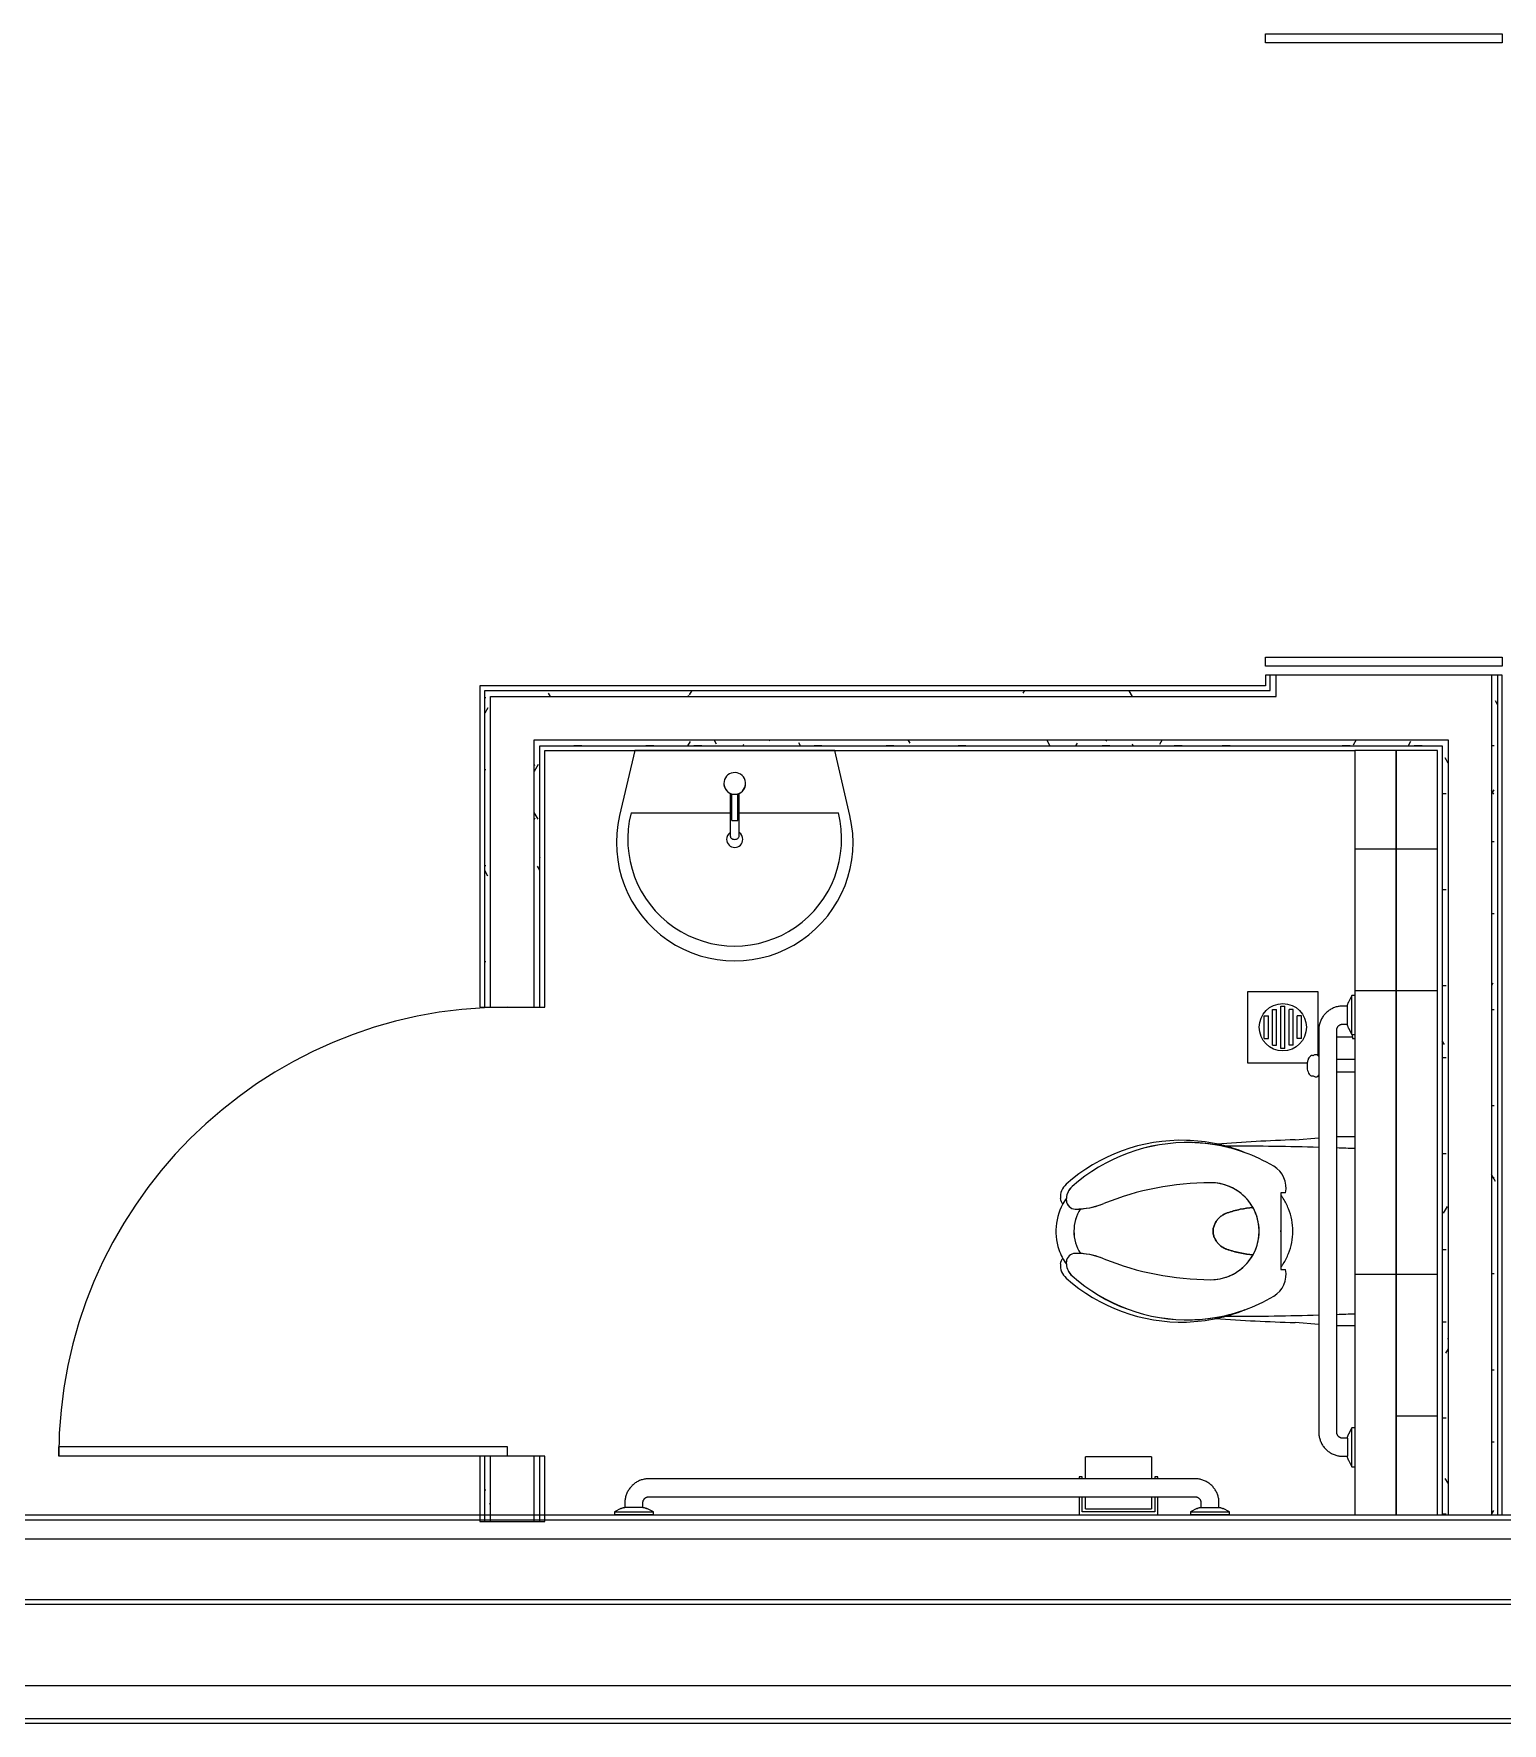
# Model space of a CAD drawing. Header units: inches. Extents: x 4551 to 18587, y 8160 to 18461.
# Drawn here: x 12407 to 15515, y 8160 to 11735 of the extents above; entities that cross this region are included whole.
import ezdxf

# ---------------------------------------------------------------- set-up
doc = ezdxf.new("R2010")
doc.units = ezdxf.units.IN
doc.header["$MEASUREMENT"] = 0
doc.layers.add('freecads.com', color=7, linetype='Continuous')

msp = doc.modelspace()

# ---------------------------------------------------------------- linework, layer by layer
at = {"layer": 'freecads.com'}
for p, q in [((15014, 11715.7), (15014, 11734.8)), ((15014, 11734.8), (15515, 11734.8)), ((15515, 11734.8), (15515, 11715.7)), ((15515, 11715.7), (15014, 11715.7)), ((15014, 10396.7), (15014, 10415.7)), ((15014, 10415.7), (15515, 10415.7)), ((15515, 10415.7), (15515, 10396.7)), ((15515, 10396.7), (15014, 10396.7)), ((15014, 10377.6), (15014, 10355.4)), ((15024, 10377.6), (15014, 10377.6)), ((15036.5, 10377.6), (15024, 10377.6)), ((15024, 10345.4), (15024, 10377.6)), ((15492.5, 10377.6), (15036.5, 10377.6)), ((15036.5, 10332.9), (15036.5, 10377.6)), ((15492.5, 10377.6), (15492.5, 8601.4)), ((15505, 10377.6), (15492.5, 10377.6)), ((15505, 10377.6), (15505, 8601.4)), ((15515, 10377.6), (15505, 10377.6)), ((15515, 8601.4), (15515, 10377.6)), ((15014, 10355.4), (13351.5, 10355.4)), ((13351.5, 10355.4), (13351.5, 9675.4)), ((13361.5, 10345.4), (15024, 10345.4)), ((13361.5, 9675.4), (13361.5, 10345.4)), ((13361.5, 10330.7), (13364.1, 10330.7)), ((13361.5, 10330.7), (13364.1, 10330.7)), ((13374, 10332.9), (15036.5, 10332.9)), ((13374, 9675.4), (13374, 10332.9)), ((13500.6, 10332.9), (13496.8, 10339.5)), ((13500.6, 10332.9), (13496.8, 10339.5)), ((13793.9, 10332.9), (13793, 10334.5)), ((13793.9, 10332.9), (13793, 10334.5)), ((13799.8, 10345.4), (13794.6, 10336.4)), ((13799.8, 10345.4), (13794.6, 10336.4)), ((14503.7, 10345.4), (14500.3, 10339.6)), ((14503.7, 10345.4), (14500.3, 10339.6)), ((14732.4, 10332.9), (14725.5, 10344.9)), ((14732.4, 10332.9), (14725.5, 10344.9)), ((13368, 10308.8), (13361.5, 10297.5)), ((13368, 10308.8), (13361.5, 10297.5)), ((15505, 10315.7), (15500.6, 10323.2)), ((15505, 10315.7), (15500.6, 10323.2)), ((13466, 10240.9), (15400.5, 10240.9)), ((13466, 9675.4), (13466, 10240.9)), ((13478.5, 10228.4), (15388, 10228.4)), ((13478.5, 9675.4), (13478.5, 10228.4)), ((13550.5, 10229.1), (13567.3, 10229.1)), ((13550.5, 10229.1), (13567.3, 10229.1)), ((13702.9, 10229.1), (13719.7, 10229.1)), ((13702.9, 10229.1), (13719.7, 10229.1)), ((13796.2, 10237.6), (13790.9, 10228.4)), ((13796.2, 10237.6), (13790.9, 10228.4)), ((13804.5, 10229.1), (13821.3, 10229.1)), ((13804.5, 10229.1), (13821.3, 10229.1)), ((13852.2, 10232), (13847, 10240.9)), ((13852.2, 10232), (13847, 10240.9)), ((13909.5, 10230.8), (13908.2, 10228.4)), ((13909.5, 10230.8), (13908.2, 10228.4)), ((13965.6, 10238.8), (13964.3, 10240.9)), ((13965.6, 10238.8), (13964.3, 10240.9)), ((14030.2, 10228.4), (14026.6, 10234.7)), ((14030.2, 10228.4), (14026.6, 10234.7)), ((14058.5, 10229.1), (14075.3, 10229.1)), ((14058.5, 10229.1), (14075.3, 10229.1)), ((14210.9, 10229.1), (14227.7, 10229.1)), ((14210.9, 10229.1), (14227.7, 10229.1)), ((14261.7, 10233.8), (14257.6, 10240.9)), ((14261.7, 10233.8), (14257.6, 10240.9)), ((14267.4, 10240.9), (14266.7, 10239.8)), ((14267.4, 10240.9), (14266.7, 10239.8)), ((14363.3, 10229.1), (14380.1, 10229.1)), ((14363.3, 10229.1), (14380.1, 10229.1)), ((14557.9, 10228.8), (14550.9, 10240.9)), ((14557.9, 10228.8), (14550.9, 10240.9)), ((14615.3, 10233.9), (14612.1, 10228.4)), ((14615.3, 10233.9), (14612.1, 10228.4)), ((14668.1, 10229.1), (14684.9, 10229.1)), ((14668.1, 10229.1), (14684.9, 10229.1)), ((14678, 10240.9), (14676.3, 10238)), ((14678, 10240.9), (14676.3, 10238)), ((14734.1, 10228.4), (14732.3, 10231.5)), ((14734.1, 10228.4), (14732.3, 10231.5)), ((14795.3, 10240.9), (14789.7, 10231.2)), ((14795.3, 10240.9), (14789.7, 10231.2)), ((14820.5, 10229.1), (14837.3, 10229.1)), ((14820.5, 10229.1), (14837.3, 10229.1)), ((14922.1, 10229.1), (14938.9, 10229.1)), ((14922.1, 10229.1), (14938.9, 10229.1)), ((15176.1, 10229.1), (15192.9, 10229.1)), ((15176.1, 10229.1), (15192.9, 10229.1)), ((15205.9, 10240.9), (15199.2, 10229.4)), ((15205.9, 10240.9), (15199.2, 10229.4)), ((15321, 10237.1), (15316, 10228.4)), ((15321, 10237.1), (15316, 10228.4)), ((15328.5, 10229.1), (15345.3, 10229.1)), ((15328.5, 10229.1), (15345.3, 10229.1)), ((15388, 10228.4), (15388, 8601.4)), ((15400.5, 10240.9), (15400.5, 8601.4)), ((15492.5, 10229.1), (15497.7, 10229.1)), ((15492.5, 10229.1), (15497.7, 10229.1)), ((13468, 10186.2), (13466, 10189.7)), ((13468, 10186.2), (13466, 10189.7)), ((13474.6, 10188.6), (13466.2, 10174.1)), ((13474.6, 10188.6), (13466.2, 10174.1)), ((13488.5, 10218.4), (15203, 10218.4)), ((13488.5, 9675.4), (13488.5, 10218.4)), ((13679, 10218.2), (13646.8, 10080.8)), ((14102.4, 10218.2), (13679, 10218.2)), ((14134.5, 10080.8), (14102.4, 10218.2)), ((15378, 10218.4), (15203, 10218.4)), ((15203, 10218.4), (15203, 8601.4)), ((15290.5, 10218.4), (15290.5, 9409.9)), ((15290.5, 9409.9), (15290.5, 10218.4)), ((15378, 8601.4), (15378, 10218.4)), ((15400.5, 10191.9), (15394, 10203)), ((15400.5, 10191.9), (15394, 10203)), ((13361.5, 10178.3), (13364.1, 10178.3)), ((13361.5, 10178.3), (13364.1, 10178.3)), ((13881.2, 10127.8), (13881.2, 10037.6)), ((13884.3, 10070.3), (13884.3, 10126.6)), ((13897, 10070.3), (13897, 10126.6)), ((13900.2, 10037.6), (13900.2, 10127.8)), ((15388, 10127.5), (15396.1, 10127.5)), ((15388, 10127.5), (15396.1, 10127.5)), ((15497, 10135.5), (15492.5, 10127.7)), ((15497, 10135.5), (15492.5, 10127.7)), ((15497.2, 10125.9), (15492.5, 10134.1)), ((15497.2, 10125.9), (15492.5, 10134.1)), ((13474.8, 10072.8), (13466.4, 10087.3)), ((13474.8, 10072.8), (13466.4, 10087.3)), ((13671.2, 10086.3), (13881.2, 10086.3)), ((13900.2, 10086.3), (14110.1, 10086.3)), ((13467.8, 10075.2), (13466, 10072.1)), ((13467.8, 10075.2), (13466, 10072.1)), ((13884.3, 10070.3), (13897, 10070.3)), ((15290.5, 10009.9), (15203, 10009.9)), ((15378, 10009.9), (15290.5, 10009.9)), ((15378, 10009.9), (15290.5, 10009.9)), ((15492.5, 10025.9), (15497.7, 10025.9)), ((15492.5, 10025.9), (15497.7, 10025.9)), ((13361.5, 9975.1), (13364.1, 9975.1)), ((13361.5, 9975.1), (13364.1, 9975.1)), ((13478.5, 9964.9), (13473.3, 9973.9)), ((13478.5, 9964.9), (13473.3, 9973.9)), ((13478.5, 9992.1), (13478, 9991.3)), ((13478.5, 9992.1), (13478, 9991.3)), ((13368.2, 9952.6), (13361.5, 9964.3)), ((13368.2, 9952.6), (13361.5, 9964.3)), ((15388, 9924.3), (15396.1, 9924.3)), ((15388, 9924.3), (15396.1, 9924.3)), ((15492.5, 9873.5), (15497.7, 9873.5)), ((15492.5, 9873.5), (15497.7, 9873.5)), ((13361.5, 9771.9), (13364.1, 9771.9)), ((13361.5, 9771.9), (13364.1, 9771.9)), ((13374, 9739.5), (13373.5, 9740.3)), ((13374, 9739.5), (13373.5, 9740.3)), ((15495.2, 9725.9), (15492.5, 9721.3)), ((15495.2, 9725.9), (15492.5, 9721.3)), ((15125.7, 9707.9), (14975.7, 9707.9)), ((14975.7, 9707.9), (14975.7, 9557.9)), ((15125.7, 9572.1), (15125.7, 9707.9)), ((15196.6, 9699.9), (15189.8, 9686.2)), ((15203, 9699.9), (15196.6, 9699.9)), ((15196.6, 9658.6), (15196.6, 9699.9)), ((15290.5, 9709.9), (15203, 9709.9)), ((15378, 9709.9), (15290.5, 9709.9)), ((15378, 9709.9), (15290.5, 9709.9)), ((15388, 9721.1), (15396.1, 9721.1)), ((15388, 9721.1), (15396.1, 9721.1)), ((13351.5, 9675.4), (13361.5, 9675.4)), ((13361.5, 9675.4), (13374, 9675.4)), ((13374, 9675.4), (13466, 9675.4)), ((13466, 9675.4), (13478.5, 9675.4)), ((13478.5, 9675.4), (13488.5, 9675.4)), ((15011.4, 9656.9), (15020.1, 9656.9)), ((15011.4, 9608.8), (15011.4, 9656.9)), ((15020.1, 9608.8), (15020.1, 9656.9)), ((15028.8, 9670.7), (15037.6, 9670.7)), ((15028.8, 9595), (15028.8, 9670.7)), ((15037.6, 9595), (15037.6, 9670.7)), ((15046.3, 9587.7), (15046.3, 9677.7)), ((15046.3, 9677.7), (15055, 9677.7)), ((15055, 9587.7), (15055, 9677.7)), ((15072.5, 9670.7), (15063.8, 9670.7)), ((15063.8, 9595), (15063.8, 9670.7)), ((15072.5, 9595), (15072.5, 9670.7)), ((15090, 9656.9), (15081.2, 9656.9)), ((15081.2, 9608.8), (15081.2, 9656.9)), ((15090, 9608.8), (15090, 9656.9)), ((15133.8, 9652.5), (15132.8, 9650.8)), ((15134.8, 9654.3), (15133.8, 9652.5)), ((15136, 9656), (15134.8, 9654.3)), ((15137.2, 9657.6), (15136, 9656)), ((15138.4, 9659.2), (15137.2, 9657.6)), ((15139.7, 9660.7), (15138.4, 9659.2)), ((15141.1, 9662.2), (15139.7, 9660.7)), ((15142.6, 9663.7), (15141.1, 9662.2)), ((15144.1, 9665), (15142.6, 9663.7)), ((15145.6, 9666.3), (15144.1, 9665)), ((15147.2, 9667.6), (15145.6, 9666.3)), ((15148.9, 9668.8), (15147.2, 9667.6)), ((15150.6, 9669.9), (15148.9, 9668.8)), ((15152.3, 9670.9), (15150.6, 9669.9)), ((15154.1, 9671.9), (15152.3, 9670.9)), ((15155.9, 9672.8), (15154.1, 9671.9)), ((15157.8, 9673.6), (15155.9, 9672.8)), ((15159.7, 9674.4), (15157.8, 9673.6)), ((15161.6, 9675.1), (15159.7, 9674.4)), ((15163.5, 9675.7), (15161.6, 9675.1)), ((15165.5, 9676.2), (15163.5, 9675.7)), ((15167.5, 9676.6), (15165.5, 9676.2)), ((15169.5, 9677), (15167.5, 9676.6)), ((15171.5, 9677.3), (15169.5, 9677)), ((15173.5, 9677.5), (15171.5, 9677.3)), ((15175.5, 9677.6), (15173.5, 9677.5)), ((15177.6, 9677.6), (15175.5, 9677.6)), ((15187.3, 9677.6), (15177.6, 9677.6)), ((15187.3, 9677.6), (15187.4, 9678.6)), ((15187.3, 9658.6), (15187.3, 9677.6)), ((15187.3, 9639.5), (15187.3, 9658.6)), ((15187.4, 9678.6), (15187.6, 9679.6)), ((15187.6, 9679.6), (15187.8, 9680.6)), ((15187.8, 9680.6), (15188, 9681.6)), ((15188, 9681.6), (15188.3, 9682.6)), ((15188.3, 9682.6), (15188.6, 9683.6)), ((15188.6, 9683.6), (15189, 9684.5)), ((15189, 9684.5), (15189.4, 9685.4)), ((15189.4, 9685.4), (15189.8, 9686.2)), ((15196.6, 9617.3), (15196.6, 9658.6)), ((15492.5, 9670.3), (15497.7, 9670.3)), ((15492.5, 9670.3), (15497.7, 9670.3)), ((15127, 9631.4), (15126.8, 9629.4)), ((15126.8, 9629.4), (15126.8, 9627.4)), ((15126.8, 9627.4), (15126.8, 9626.8)), ((15126.8, 9626.8), (15126.8, 8775.9)), ((15127.2, 9633.5), (15127, 9631.4)), ((15127.5, 9635.5), (15127.2, 9633.5)), ((15127.9, 9637.5), (15127.5, 9635.5)), ((15128.4, 9639.4), (15127.9, 9637.5)), ((15128.9, 9641.4), (15128.4, 9639.4)), ((15129.5, 9643.3), (15128.9, 9641.4)), ((15130.2, 9645.2), (15129.5, 9643.3)), ((15131, 9647.1), (15130.2, 9645.2)), ((15131.8, 9649), (15131, 9647.1)), ((15132.8, 9650.8), (15131.8, 9649)), ((15164.9, 9627.8), (15165, 9628.4)), ((15164.9, 9627.3), (15164.9, 9627.8)), ((15164.9, 9626.8), (15164.9, 9627.3)), ((15164.9, 8775.9), (15164.9, 9626.8)), ((15165, 9628.9), (15165.1, 9629.4)), ((15165, 9628.4), (15165, 9628.9)), ((15165.1, 9629.4), (15165.2, 9629.9)), ((15165.2, 9629.9), (15165.4, 9630.3)), ((15165.4, 9630.3), (15165.5, 9630.8)), ((15165.5, 9630.8), (15165.7, 9631.3)), ((15165.7, 9631.3), (15165.9, 9631.8)), ((15165.9, 9631.8), (15166.1, 9632.2)), ((15166.1, 9632.2), (15166.3, 9632.7)), ((15166.3, 9632.7), (15166.6, 9633.1)), ((15166.6, 9633.1), (15166.8, 9633.6)), ((15166.8, 9633.6), (15167.1, 9634)), ((15167.1, 9634), (15167.4, 9634.4)), ((15167.4, 9634.4), (15167.7, 9634.8)), ((15167.7, 9634.8), (15168, 9635.2)), ((15168, 9635.2), (15168.4, 9635.6)), ((15168.4, 9635.6), (15168.7, 9635.9)), ((15168.7, 9635.9), (15169.1, 9636.3)), ((15169.1, 9636.3), (15169.5, 9636.6)), ((15169.5, 9636.6), (15169.9, 9636.9)), ((15169.9, 9636.9), (15170.3, 9637.2)), ((15170.3, 9637.2), (15170.7, 9637.5)), ((15170.7, 9637.5), (15171.1, 9637.8)), ((15171.1, 9637.8), (15171.6, 9638)), ((15171.6, 9638), (15172, 9638.3)), ((15172, 9638.3), (15172.5, 9638.5)), ((15172.5, 9638.5), (15173, 9638.7)), ((15173, 9638.7), (15173.4, 9638.8)), ((15173.4, 9638.8), (15173.9, 9639)), ((15173.9, 9639), (15174.4, 9639.1)), ((15174.4, 9639.1), (15174.9, 9639.3)), ((15174.9, 9639.3), (15175.4, 9639.3)), ((15175.4, 9639.3), (15175.9, 9639.4)), ((15175.9, 9639.4), (15176.4, 9639.5)), ((15176.4, 9639.5), (15176.9, 9639.5)), ((15176.9, 9639.5), (15177.4, 9639.5)), ((15177.4, 9639.5), (15177.6, 9639.5)), ((15177.6, 9639.5), (15187.3, 9639.5)), ((15187.4, 9638.7), (15187.3, 9639.5)), ((15187.5, 9637.7), (15187.4, 9638.7)), ((15187.7, 9636.7), (15187.5, 9637.7)), ((15188, 9635.7), (15187.7, 9636.7)), ((15188.3, 9634.8), (15188, 9635.7)), ((15188.6, 9633.8), (15188.3, 9634.8)), ((15188.9, 9632.8), (15188.6, 9633.8)), ((15189.3, 9631.9), (15188.9, 9632.8)), ((15189.8, 9631), (15189.3, 9631.9)), ((15189.8, 9631), (15196.6, 9617.3)), ((15196.6, 9617.3), (15203, 9617.3)), ((15197.9, 9612.7), (15197.9, 9617.3)), ((15011.4, 9608.8), (15020.1, 9608.8)), ((15028.8, 9595), (15037.6, 9595)), ((15055, 9587.7), (15046.3, 9587.7)), ((15072.5, 9595), (15063.8, 9595)), ((15090, 9608.8), (15081.2, 9608.8)), ((15164.9, 9612.7), (15197.9, 9612.7)), ((15197.9, 9612.7), (15197.9, 9609.1)), ((15197.9, 9609.1), (15203, 9609.1)), ((15392.5, 9596.1), (15388, 9603.9)), ((15392.5, 9596.1), (15388, 9603.9)), ((14975.7, 9557.9), (15102.4, 9557.9)), ((15203, 9564.5), (15164.9, 9564.5)), ((15388, 9568.7), (15396.1, 9568.7)), ((15388, 9568.7), (15396.1, 9568.7)), ((15164.9, 9538.3), (15203, 9538.3)), ((15492.5, 9467.1), (15497.7, 9467.1)), ((15492.5, 9467.1), (15497.7, 9467.1)), ((15164.9, 9401.4), (15203, 9401.4)), ((15290.5, 9409.9), (15290.5, 8601.4)), ((15290.5, 8601.4), (15290.5, 9409.9)), ((15076.5, 9394.8), (15126.8, 9398.9)), ((15388, 9365.5), (15396.1, 9365.5)), ((15388, 9365.5), (15396.1, 9365.5)), ((15500.9, 9306.8), (15492.5, 9321.3)), ((15500.9, 9306.8), (15492.5, 9321.3)), ((15492.5, 9314.7), (15497.7, 9314.7)), ((15492.5, 9314.7), (15497.7, 9314.7)), ((15046.4, 9282.4), (15046.4, 9201.4)), ((15056.5, 9282.4), (15046.4, 9282.4)), ((15398.5, 9253.8), (15390.2, 9239.3)), ((15398.5, 9253.8), (15390.2, 9239.3)), ((15046.4, 9201.4), (15046.4, 9120.4)), ((15388, 9162.3), (15396.1, 9162.3)), ((15388, 9162.3), (15396.1, 9162.3)), ((15046.4, 9120.4), (15056.5, 9120.4)), ((15290.5, 9109.9), (15203, 9109.9)), ((15378, 9109.9), (15290.5, 9109.9)), ((15492.5, 9111.5), (15497.7, 9111.5)), ((15492.5, 9111.5), (15497.7, 9111.5)), ((15126.8, 9003.8), (15076.5, 9008)), ((15388, 9009.9), (15396.1, 9009.9)), ((15388, 9009.9), (15396.1, 9009.9)), ((15203, 9001.4), (15164.9, 9001.4)), ((15400.5, 8972.7), (15399.5, 8974.3)), ((15400.5, 8972.7), (15399.5, 8974.3)), ((15400.5, 8952.3), (15395.1, 8943.1)), ((15400.5, 8952.3), (15395.1, 8943.1)), ((15492.5, 8908.3), (15497.7, 8908.3)), ((15492.5, 8908.3), (15497.7, 8908.3)), ((15378, 8809.9), (15290.5, 8809.9)), ((15388, 8806.7), (15396.1, 8806.7)), ((15388, 8806.7), (15396.1, 8806.7)), ((15126.8, 8775.9), (15126.8, 8773.9)), ((15126.8, 8773.9), (15126.9, 8771.9)), ((15126.9, 8771.9), (15127.1, 8769.9)), ((15127.1, 8769.9), (15127.4, 8767.8)), ((15127.4, 8767.8), (15127.8, 8765.8)), ((15127.8, 8765.8), (15128.2, 8763.9)), ((15128.2, 8763.9), (15128.8, 8761.9)), ((15128.8, 8761.9), (15129.4, 8760)), ((15129.4, 8760), (15130, 8758)), ((15130, 8758), (15130.8, 8756.1)), ((15164.9, 8775.8), (15164.9, 8775.9)), ((15164.9, 8775.3), (15164.9, 8775.8)), ((15164.9, 8774.8), (15164.9, 8775.3)), ((15165, 8774.3), (15164.9, 8774.8)), ((15165.1, 8773.8), (15165, 8774.3)), ((15165.2, 8773.3), (15165.1, 8773.8)), ((15165.3, 8772.8), (15165.2, 8773.3)), ((15165.4, 8772.3), (15165.3, 8772.8)), ((15165.6, 8771.8), (15165.4, 8772.3)), ((15165.7, 8771.3), (15165.6, 8771.8)), ((15165.9, 8770.9), (15165.7, 8771.3)), ((15166.1, 8770.4), (15165.9, 8770.9)), ((15166.4, 8769.9), (15166.1, 8770.4)), ((15166.6, 8769.5), (15166.4, 8769.9)), ((15166.9, 8769.1), (15166.6, 8769.5)), ((15167.2, 8768.6), (15166.9, 8769.1)), ((15167.5, 8768.2), (15167.2, 8768.6)), ((15167.8, 8767.8), (15167.5, 8768.2)), ((15168.1, 8767.5), (15167.8, 8767.8)), ((15168.5, 8767.1), (15168.1, 8767.5)), ((15168.8, 8766.7), (15168.5, 8767.1)), ((15169.2, 8766.4), (15168.8, 8766.7)), ((15169.6, 8766.1), (15169.2, 8766.4)), ((15170, 8765.7), (15169.6, 8766.1)), ((15170.4, 8765.5), (15170, 8765.7)), ((15170.8, 8765.2), (15170.4, 8765.5)), ((15171.3, 8764.9), (15170.8, 8765.2)), ((15171.7, 8764.7), (15171.3, 8764.9)), ((15172.2, 8764.4), (15171.7, 8764.7)), ((15172.6, 8764.2), (15172.2, 8764.4)), ((15173.1, 8764), (15172.6, 8764.2)), ((15173.6, 8763.9), (15173.1, 8764)), ((15174.1, 8763.7), (15173.6, 8763.9)), ((15174.6, 8763.6), (15174.1, 8763.7)), ((15175, 8763.5), (15174.6, 8763.6)), ((15175.5, 8763.4), (15175, 8763.5)), ((15176.1, 8763.3), (15175.5, 8763.4)), ((15176.6, 8763.3), (15176.1, 8763.3)), ((15177.1, 8763.2), (15176.6, 8763.3)), ((15177.6, 8763.2), (15177.1, 8763.2)), ((15187.3, 8763.2), (15177.6, 8763.2)), ((15187.3, 8763.2), (15187.4, 8764.2)), ((15187.3, 8763.2), (15187.3, 8754.2)), ((15187.4, 8764.2), (15187.6, 8765.2)), ((15187.6, 8765.2), (15187.8, 8766.2)), ((15187.8, 8766.2), (15188, 8767.2)), ((15188, 8767.2), (15188.3, 8768.2)), ((15188.3, 8768.2), (15188.6, 8769.2)), ((15188.6, 8769.2), (15189, 8770.1)), ((15189, 8770.1), (15189.4, 8771)), ((15189.4, 8771), (15189.8, 8771.8)), ((15196.6, 8785.5), (15189.8, 8771.8)), ((15203, 8785.5), (15196.6, 8785.5)), ((15196.6, 8744.2), (15196.6, 8785.5)), ((12460, 8725.4), (12460, 8745.4)), ((13410, 8745.4), (12460, 8745.4)), ((13410, 8725.4), (12460, 8725.4)), ((13351.5, 8725.4), (13351.5, 8586.9)), ((13361.5, 8725.4), (13351.5, 8725.4)), ((13374, 8725.4), (13361.5, 8725.4)), ((13361.5, 8586.9), (13361.5, 8725.4)), ((13373.7, 8723.9), (13372.9, 8725.4)), ((13373.7, 8723.9), (13372.9, 8725.4)), ((13466, 8725.4), (13374, 8725.4)), ((13374, 8586.9), (13374, 8725.4)), ((13410, 8725.4), (13410, 8745.4)), ((13478.5, 8725.4), (13466, 8725.4)), ((13466, 8586.9), (13466, 8725.4)), ((13488.5, 8725.4), (13478.5, 8725.4)), ((13478.5, 8586.9), (13478.5, 8725.4)), ((13488.5, 8586.9), (13488.5, 8725.4)), ((14773, 8724.1), (14633, 8724.1)), ((14633, 8677.6), (14633, 8724.1)), ((14773, 8724.1), (14773, 8677.6)), ((15130.8, 8756.1), (15131.6, 8754.3)), ((15131.6, 8754.3), (15132.5, 8752.5)), ((15132.5, 8752.5), (15133.5, 8750.7)), ((15133.5, 8750.7), (15134.5, 8748.9)), ((15134.5, 8748.9), (15135.6, 8747.2)), ((15135.6, 8747.2), (15136.8, 8745.6)), ((15136.8, 8745.6), (15138.1, 8744)), ((15138.1, 8744), (15139.4, 8742.4)), ((15139.4, 8742.4), (15140.8, 8740.9)), ((15140.8, 8740.9), (15142.2, 8739.5)), ((15142.2, 8739.5), (15143.7, 8738.1)), ((15143.7, 8738.1), (15145.2, 8736.8)), ((15145.2, 8736.8), (15146.8, 8735.5)), ((15146.8, 8735.5), (15148.4, 8734.3)), ((15148.4, 8734.3), (15150.1, 8733.2)), ((15150.1, 8733.2), (15151.9, 8732.1)), ((15151.9, 8732.1), (15153.6, 8731.1)), ((15153.6, 8731.1), (15155.4, 8730.2)), ((15155.4, 8730.2), (15157.3, 8729.4)), ((15157.3, 8729.4), (15159.2, 8728.6)), ((15159.2, 8728.6), (15161.1, 8727.9)), ((15161.1, 8727.9), (15163, 8727.3)), ((15163, 8727.3), (15165, 8726.7)), ((15165, 8726.7), (15166.9, 8726.3)), ((15166.9, 8726.3), (15168.9, 8725.9)), ((15168.9, 8725.9), (15170.9, 8725.6)), ((15170.9, 8725.6), (15173, 8725.3)), ((15173, 8725.3), (15175, 8725.2)), ((15175, 8725.2), (15177, 8725.1)), ((15177, 8725.1), (15177.6, 8725.1)), ((15177.6, 8725.1), (15187.3, 8725.1)), ((15187.3, 8753.7), (15187.3, 8744.2)), ((15187.3, 8744.2), (15187.3, 8725.1)), ((15187.4, 8724.3), (15187.3, 8725.1)), ((15187.5, 8723.3), (15187.4, 8724.3)), ((15187.7, 8722.3), (15187.5, 8723.3)), ((15188, 8721.3), (15187.7, 8722.3)), ((15196.6, 8702.9), (15196.6, 8744.2)), ((15492.5, 8755.9), (15497.7, 8755.9)), ((15492.5, 8755.9), (15497.7, 8755.9)), ((15188.3, 8720.4), (15188, 8721.3)), ((15188.6, 8719.4), (15188.3, 8720.4)), ((15188.9, 8718.4), (15188.6, 8719.4)), ((15189.3, 8717.5), (15188.9, 8718.4)), ((15189.8, 8716.6), (15189.3, 8717.5)), ((15189.8, 8716.6), (15196.6, 8702.9)), ((15196.6, 8702.9), (15203, 8702.9)), ((13361.5, 8654.3), (13364.1, 8654.3)), ((13361.5, 8654.3), (13364.1, 8654.3)), ((13664.2, 8650.7), (13663.3, 8648.9)), ((13665.2, 8652.5), (13664.2, 8650.7)), ((13666.3, 8654.2), (13665.2, 8652.5)), ((13667.4, 8655.9), (13666.3, 8654.2)), ((13668.6, 8657.6), (13667.4, 8655.9)), ((13669.9, 8659.1), (13668.6, 8657.6)), ((13671.2, 8660.7), (13669.9, 8659.1)), ((13672.6, 8662.2), (13671.2, 8660.7)), ((13674, 8663.6), (13672.6, 8662.2)), ((13675.5, 8665), (13674, 8663.6)), ((13677.1, 8666.3), (13675.5, 8665)), ((13678.7, 8667.5), (13677.1, 8666.3)), ((13680.3, 8668.7), (13678.7, 8667.5)), ((13682, 8669.8), (13680.3, 8668.7)), ((13683.8, 8670.9), (13682, 8669.8)), ((13685.6, 8671.8), (13683.8, 8670.9)), ((13687.4, 8672.7), (13685.6, 8671.8)), ((13689.2, 8673.6), (13687.4, 8672.7)), ((13691.1, 8674.3), (13689.2, 8673.6)), ((13693, 8675), (13691.1, 8674.3)), ((13695, 8675.6), (13693, 8675)), ((13696.9, 8676.1), (13695, 8675.6)), ((13698.9, 8676.6), (13696.9, 8676.1)), ((13700.9, 8676.9), (13698.9, 8676.6)), ((13702.9, 8677.2), (13700.9, 8676.9)), ((13705, 8677.4), (13702.9, 8677.2)), ((13707, 8677.5), (13705, 8677.4)), ((13709, 8677.6), (13707, 8677.5)), ((14864.7, 8677.6), (13709, 8677.6)), ((14620, 8681.4), (14620, 8677.6)), ((14626, 8681.4), (14620, 8681.4)), ((14626, 8677.6), (14626, 8681.4)), ((14786, 8681.4), (14780, 8681.4)), ((14780, 8681.4), (14780, 8677.5)), ((14786, 8677.5), (14786, 8681.4)), ((14865.3, 8677.6), (14864.7, 8677.6)), ((14867.3, 8677.5), (14865.3, 8677.6)), ((14869.3, 8677.4), (14867.3, 8677.5)), ((14871.3, 8677.1), (14869.3, 8677.4)), ((14873.4, 8676.8), (14871.3, 8677.1)), ((14875.4, 8676.5), (14873.4, 8676.8)), ((14877.3, 8676), (14875.4, 8676.5)), ((14879.3, 8675.4), (14877.3, 8676)), ((14881.2, 8674.8), (14879.3, 8675.4)), ((14883.1, 8674.1), (14881.2, 8674.8)), ((14885, 8673.4), (14883.1, 8674.1)), ((14886.9, 8672.5), (14885, 8673.4)), ((14888.7, 8671.6), (14886.9, 8672.5)), ((14890.4, 8670.6), (14888.7, 8671.6)), ((14892.2, 8669.5), (14890.4, 8670.6)), ((14893.9, 8668.4), (14892.2, 8669.5)), ((14895.5, 8667.2), (14893.9, 8668.4)), ((14897.1, 8665.9), (14895.5, 8667.2)), ((14898.6, 8664.6), (14897.1, 8665.9)), ((14900.1, 8663.2), (14898.6, 8664.6)), ((14901.5, 8661.8), (14900.1, 8663.2)), ((14902.9, 8660.3), (14901.5, 8661.8)), ((14904.2, 8658.7), (14902.9, 8660.3)), ((14905.5, 8657.1), (14904.2, 8658.7)), ((14906.6, 8655.5), (14905.5, 8657.1)), ((14907.8, 8653.8), (14906.6, 8655.5)), ((14908.8, 8652), (14907.8, 8653.8)), ((14909.8, 8650.2), (14908.8, 8652)), ((14910.7, 8648.4), (14909.8, 8650.2)), ((15400.5, 8667.9), (15394.5, 8678.1)), ((15400.5, 8667.9), (15394.5, 8678.1)), ((13374, 8621.9), (13372.1, 8625)), ((13374, 8621.9), (13372.1, 8625)), ((13649.7, 8614.6), (13636, 8607.7)), ((13649.7, 8614.6), (13650.6, 8615)), ((13650.6, 8615), (13651.5, 8615.4)), ((13651.5, 8615.4), (13652.5, 8615.8)), ((13652.5, 8615.8), (13653.4, 8616.1)), ((13653.4, 8616.1), (13654.4, 8616.4)), ((13654.4, 8616.4), (13655.4, 8616.6)), ((13655.4, 8616.6), (13656.4, 8616.8)), ((13656.4, 8616.8), (13657.4, 8617)), ((13657.4, 8617), (13658.2, 8617.1)), ((13658.3, 8629.4), (13658.2, 8627.3)), ((13658.2, 8627.3), (13658.2, 8626.8)), ((13658.2, 8626.8), (13658.2, 8617.1)), ((13677.3, 8617.1), (13658.2, 8617.1)), ((13658.4, 8631.4), (13658.3, 8629.4)), ((13658.7, 8633.4), (13658.4, 8631.4)), ((13659, 8635.4), (13658.7, 8633.4)), ((13659.3, 8637.4), (13659, 8635.4)), ((13659.8, 8639.4), (13659.3, 8637.4)), ((13660.4, 8641.3), (13659.8, 8639.4)), ((13661, 8643.3), (13660.4, 8641.3)), ((13661.7, 8645.2), (13661, 8643.3)), ((13662.4, 8647.1), (13661.7, 8645.2)), ((13663.3, 8648.9), (13662.4, 8647.1)), ((13696.3, 8617.1), (13677.3, 8617.1)), ((13696.3, 8627.3), (13696.4, 8627.8)), ((13696.3, 8626.8), (13696.3, 8627.3)), ((13696.3, 8617.1), (13696.3, 8626.8)), ((13696.3, 8617.1), (13697.3, 8617)), ((13696.4, 8628.3), (13696.5, 8628.8)), ((13696.4, 8627.8), (13696.4, 8628.3)), ((13696.5, 8628.8), (13696.6, 8629.3)), ((13696.6, 8629.3), (13696.7, 8629.8)), ((13696.7, 8629.8), (13696.8, 8630.3)), ((13696.8, 8630.3), (13697, 8630.8)), ((13697, 8630.8), (13697.1, 8631.3)), ((13697.1, 8631.3), (13697.3, 8631.7)), ((13697.3, 8631.7), (13697.5, 8632.2)), ((13697.3, 8617), (13698.3, 8616.8)), ((13697.5, 8632.2), (13697.8, 8632.6)), ((13697.8, 8632.6), (13698, 8633.1)), ((13698, 8633.1), (13698.3, 8633.5)), ((13698.3, 8633.5), (13698.5, 8634)), ((13698.3, 8616.8), (13699.3, 8616.6)), ((13698.5, 8634), (13698.8, 8634.4)), ((13698.8, 8634.4), (13699.1, 8634.8)), ((13699.1, 8634.8), (13699.5, 8635.2)), ((13699.3, 8616.6), (13700.3, 8616.3)), ((13699.5, 8635.2), (13699.8, 8635.5)), ((13699.8, 8635.5), (13700.2, 8635.9)), ((13700.2, 8635.9), (13700.5, 8636.2)), ((13700.3, 8616.3), (13701.3, 8616)), ((13700.5, 8636.2), (13700.9, 8636.6)), ((13700.9, 8636.6), (13701.3, 8636.9)), ((13701.3, 8636.9), (13701.7, 8637.2)), ((13701.3, 8616), (13702.2, 8615.7)), ((13701.7, 8637.2), (13702.2, 8637.5)), ((13702.2, 8637.5), (13702.6, 8637.7)), ((13702.2, 8615.7), (13703.2, 8615.3)), ((13702.6, 8637.7), (13703, 8638)), ((13703, 8638), (13703.5, 8638.2)), ((13703.2, 8615.3), (13704.1, 8614.9)), ((13703.5, 8638.2), (13704, 8638.4)), ((13704, 8638.4), (13704.4, 8638.6)), ((13704.1, 8614.9), (13704.9, 8614.6)), ((13704.4, 8638.6), (13704.9, 8638.8)), ((13704.9, 8638.8), (13705.4, 8638.9)), ((13718.5, 8607.7), (13704.9, 8614.6)), ((13705.4, 8638.9), (13705.9, 8639.1)), ((13705.9, 8639.1), (13706.4, 8639.2)), ((13706.4, 8639.2), (13706.9, 8639.3)), ((13706.9, 8639.3), (13707.4, 8639.4)), ((13707.4, 8639.4), (13707.9, 8639.4)), ((13707.9, 8639.4), (13708.4, 8639.5)), ((13708.4, 8639.5), (13708.9, 8639.5)), ((13708.9, 8639.5), (13709, 8639.5)), ((13709, 8639.5), (14864.7, 8639.5)), ((14620, 8639.5), (14620, 8601.4)), ((14626, 8607.4), (14626, 8639.5)), ((14633, 8614.1), (14633, 8639.3)), ((14773, 8639.3), (14773, 8614.1)), ((14780, 8639.5), (14780, 8607.4)), ((14786, 8601.4), (14786, 8639.5)), ((14868.9, 8614.6), (14855.2, 8607.7)), ((14864.7, 8639.5), (14865.2, 8639.5)), ((14865.2, 8639.5), (14865.7, 8639.4)), ((14865.7, 8639.4), (14866.2, 8639.4)), ((14866.2, 8639.4), (14866.7, 8639.3)), ((14866.7, 8639.3), (14867.2, 8639.2)), ((14867.2, 8639.2), (14867.7, 8639.1)), ((14867.7, 8639.1), (14868.2, 8639)), ((14868.2, 8639), (14868.7, 8638.8)), ((14868.7, 8638.8), (14869.2, 8638.7)), ((14868.9, 8614.6), (14869.8, 8615)), ((14869.2, 8638.7), (14869.7, 8638.5)), ((14869.7, 8638.5), (14870.1, 8638.3)), ((14869.8, 8615), (14870.7, 8615.4)), ((14870.1, 8638.3), (14870.6, 8638)), ((14870.6, 8638), (14871, 8637.8)), ((14870.7, 8615.4), (14871.7, 8615.8)), ((14871, 8637.8), (14871.5, 8637.5)), ((14871.5, 8637.5), (14871.9, 8637.3)), ((14871.7, 8615.8), (14872.6, 8616.1)), ((14871.9, 8637.3), (14872.3, 8637)), ((14872.3, 8637), (14872.7, 8636.7)), ((14872.6, 8616.1), (14873.6, 8616.4)), ((14872.7, 8636.7), (14873.1, 8636.3)), ((14873.1, 8636.3), (14873.5, 8636)), ((14873.5, 8636), (14873.8, 8635.6)), ((14873.6, 8616.4), (14874.6, 8616.6)), ((14873.8, 8635.6), (14874.2, 8635.3)), ((14874.2, 8635.3), (14874.5, 8634.9)), ((14874.5, 8634.9), (14874.8, 8634.5)), ((14874.6, 8616.6), (14875.6, 8616.8)), ((14874.8, 8634.5), (14875.1, 8634.1)), ((14875.1, 8634.1), (14875.4, 8633.6)), ((14875.4, 8633.6), (14875.7, 8633.2)), ((14875.6, 8616.8), (14876.6, 8617)), ((14875.7, 8633.2), (14875.9, 8632.8)), ((14875.9, 8632.8), (14876.2, 8632.3)), ((14876.2, 8632.3), (14876.4, 8631.9)), ((14876.4, 8631.9), (14876.6, 8631.4)), ((14876.6, 8631.4), (14876.7, 8630.9)), ((14876.6, 8617), (14877.4, 8617.1)), ((14876.7, 8630.9), (14876.9, 8630.4)), ((14876.9, 8630.4), (14877, 8629.9)), ((14877, 8629.9), (14877.1, 8629.4)), ((14877.1, 8629.4), (14877.2, 8628.9)), ((14877.2, 8628.9), (14877.3, 8628.4)), ((14877.3, 8628.4), (14877.4, 8627.9)), ((14877.4, 8627.9), (14877.4, 8627.4)), ((14877.4, 8627.4), (14877.4, 8626.9)), ((14877.4, 8626.9), (14877.4, 8626.8)), ((14877.4, 8626.8), (14877.4, 8617.1)), ((14877.4, 8617.1), (14896.5, 8617.1)), ((14896.5, 8617.1), (14915.5, 8617.1)), ((14911.5, 8646.6), (14910.7, 8648.4)), ((14912.3, 8644.7), (14911.5, 8646.6)), ((14912.9, 8642.8), (14912.3, 8644.7)), ((14913.5, 8640.8), (14912.9, 8642.8)), ((14914.1, 8638.9), (14913.5, 8640.8)), ((14914.5, 8636.9), (14914.1, 8638.9)), ((14914.9, 8634.9), (14914.5, 8636.9)), ((14915.2, 8632.9), (14914.9, 8634.9)), ((14915.4, 8630.8), (14915.2, 8632.9)), ((14915.5, 8628.8), (14915.4, 8630.8)), ((14915.5, 8626.8), (14915.5, 8628.8)), ((14915.5, 8617.1), (14915.5, 8626.8)), ((14915.5, 8617.1), (14916.5, 8617)), ((14916.5, 8617), (14917.5, 8616.8)), ((14917.5, 8616.8), (14918.5, 8616.6)), ((14918.5, 8616.6), (14919.5, 8616.3)), ((14919.5, 8616.3), (14920.5, 8616)), ((14920.5, 8616), (14921.4, 8615.7)), ((14921.4, 8615.7), (14922.4, 8615.3)), ((14922.4, 8615.3), (14923.3, 8614.9)), ((14923.3, 8614.9), (14924.1, 8614.6)), ((14937.7, 8607.7), (14924.1, 8614.6)), ((10175, 8590.4), (18157.4, 8590.4)), ((15680.5, 8600.4), (10487, 8600.4)), ((13351.5, 8586.9), (13361.5, 8586.9)), ((13361.5, 8586.9), (13374, 8586.9)), ((13374, 8586.9), (13466, 8586.9)), ((13466, 8586.9), (13478.5, 8586.9)), ((13478.5, 8586.9), (13488.5, 8586.9)), ((13636, 8607.7), (13636, 8601.4)), ((13636, 8607.7), (13677.3, 8607.7)), ((13677.3, 8601.4), (13636, 8601.4)), ((13677.3, 8607.7), (13718.5, 8607.7)), ((13718.5, 8601.4), (13677.3, 8601.4)), ((13718.5, 8601.4), (13718.5, 8607.7)), ((14620, 8601.4), (14786, 8601.4)), ((14780, 8607.4), (14626, 8607.4)), ((14633, 8614.1), (14773, 8614.1)), ((14855.2, 8607.7), (14855.2, 8601.4)), ((14855.2, 8607.7), (14896.5, 8607.7)), ((14896.5, 8601.4), (14855.2, 8601.4)), ((14896.5, 8607.7), (14937.7, 8607.7)), ((14937.7, 8601.4), (14896.5, 8601.4)), ((14937.7, 8601.4), (14937.7, 8607.7)), ((15203, 8601.4), (15378, 8601.4)), ((15378, 8601.4), (15388, 8601.4)), ((15388, 8603.5), (15396.1, 8603.5)), ((15388, 8603.5), (15396.1, 8603.5)), ((15388, 8601.4), (15400.5, 8601.4)), ((15400.5, 8601.4), (15492.5, 8601.4)), ((15496.5, 8610.6), (15492.5, 8603.7)), ((15496.5, 8610.6), (15492.5, 8603.7)), ((15492.5, 8601.4), (15505, 8601.4)), ((15505, 8601.4), (15515, 8601.4)), ((4624.5, 8550.4), (18197.4, 8550.4)), ((10356.5, 8422.4), (18207.4, 8422.4)), ((10356.5, 8412.4), (18207.4, 8412.4)), ((4624.5, 8240.4), (18507.4, 8240.4)), ((4624.5, 8170.4), (18577.4, 8170.4)), ((4624.5, 8160.4), (18587.4, 8160.4))]:
    msp.add_line(p, q, dxfattribs=at)
msp.add_circle((15050.7, 9632.9), 50, dxfattribs=at)
for centre, radius, start, end in [((13890.7, 10148.7), 23, 294.3963, 180.0015), ((13890.7, 10148.7), 23, 180.0015, 245.6037), ((13890.7, 10148.7), 23, 180.0015, 359.9985), ((13890.7, 10023.7), 250.4, 166.8259, 13.1741), ((13890.6, 10030.9), 226.3, 165.8316, 14.1684), ((13890.7, 10030.4), 17.1, 123.9286, 180), ((13890.7, 10030.4), 17.1, 0, 56.0714), ((13890.7, 10030.4), 17.1, 180, 0), ((13410, 8725.4), 950, 90, 180), ((14836.6, 9026), 367.7, 88.4283, 131.6862), ((14849.1, 9021.2), 367.7, 88.4069, 131.6647), ((14849.2, 9021.1), 367.7, 88.4283, 131.6862), ((14836.9, 9038.5), 355.2, 67.8371, 88.4283), ((14849.6, 9033.6), 355.2, 70.0255, 88.4283), ((14849.5, 9033.7), 355.2, 81.4492, 88.4069), ((14849.5, 9033.7), 355.2, 59.213, 81.4492), ((15227.1, 5148.3), 4249.1, 92.0303, 94.2616), ((14938.1, 2881.3), 6500.1, 88.33637, 90), ((14938.1, 2881.3), 6500.1, 87.66437, 88.00037), ((15003.8, 9292.7), 53.7, 348.886, 59.213), ((14616.5, 9273.1), 36.7, 131.6862, 183.6912), ((14629.1, 9268.3), 36.7, 131.6862, 175.4091), ((14629.1, 9268.5), 36.7, 131.6647, 175.3876), ((14899.5, 8695.3), 608.7, 90.1726, 111.9475), ((14899.5, 8695.3), 608.7, 90.1726, 111.9475), ((14898, 9201.4), 102.5, 29.1099, 90.1726), ((14898, 9201.4), 102.5, 359.9756, 90.1726), ((14692.3, 9201.3), 121.8, 144.9746, 198.6356), ((14598.8, 9272), 19.1, 183.6912, 223.2947), ((14692.3, 9201.3), 121.8, 144.9746, 151.7533), ((14629.1, 9268.5), 36.7, 175.3876, 183.6698), ((14629.1, 9268.3), 36.7, 175.4091, 183.6912), ((14611.5, 9267.3), 19, 183.6698, 269.5718), ((14611.5, 9267.1), 19, 183.6912, 269.5933), ((14612.6, 9407.4), 159.1, 269.5718, 291.9475), ((14612.6, 9407.4), 159.1, 273.5565, 291.9475), ((14695.2, 9201.3), 86.7, 146.9687, 212.8974), ((14695.2, 9201.3), 86.7, 147.1241, 212.8974), ((14612.5, 9407.2), 159.1, 269.5933, 273.5382), ((14898, 9201.4), 102.5, 359.9756, 29.1099), ((14898, 9201.3), 102.5, 269.8274, 0.0244), ((14898, 9201.3), 102.5, 330.9526, 0.0244), ((14692.3, 9201.3), 121.8, 198.6356, 215.0468), ((14611.5, 9135.4), 19, 90.4282, 176.3302), ((14611.5, 9135.4), 19, 90.4282, 176.3302), ((14612.6, 8995.4), 159.1, 86.4833, 90.4282), ((14612.6, 8995.4), 159.1, 68.0525, 90.4282), ((14612.6, 8995.4), 159.1, 68.0525, 86.4833), ((14898, 9201.3), 102.5, 269.8274, 330.9526), ((14616.5, 9129.6), 36.7, 176.3088, 228.3138), ((14598.8, 9130.8), 19.1, 136.7053, 176.3088), ((14692.3, 9201.5), 121.8, 208.2467, 215.0254), ((14629.1, 9134.3), 36.7, 176.3302, 184.6124), ((14629.1, 9134.3), 36.7, 176.3302, 184.6124), ((14629.1, 9134.5), 36.7, 184.5909, 228.3138), ((14629.1, 9134.3), 36.7, 184.6124, 228.3353), ((14899.5, 9707.5), 608.7, 248.0525, 269.8274), ((14899.5, 9707.5), 608.7, 248.0525, 269.8274), ((15003.8, 9110), 53.7, 300.787, 11.114), ((14836.6, 9376.8), 367.7, 228.3138, 271.5717), ((14849.2, 9381.6), 367.7, 228.3138, 271.5717), ((14849.1, 9381.5), 367.7, 228.3353, 271.5931), ((14849.5, 9369.1), 355.2, 278.5508, 300.787), ((14836.9, 9364.3), 355.2, 271.5717, 292.1629), ((14849.6, 9369.2), 355.2, 271.5717, 289.9745), ((14849.5, 9369.1), 355.2, 271.5931, 278.5508), ((15227.1, 13671.5), 4665.9, 266.083, 268.1512), ((14938.1, 15521.5), 6500.1, 270, 271.66363), ((14938.1, 15521.5), 6500.1, 271.99963, 272.33563)]:
    msp.add_arc(centre, radius, start, end, dxfattribs=at)
for points, knots in [([(13881.2, 10037.6), (13881.2, 10036.5), (13881.6, 10034.9), (13883.2, 10033), (13885.2, 10031.5), (13888.5, 10030.3), (13892.5, 10030.3), (13895.8, 10031.3), (13898.2, 10033), (13899.8, 10035.2), (13900.2, 10036.8), (13900.2, 10037.6)], [0, 0, 0, 0, 0.142857, 0.214286, 0.285714, 0.428571, 0.571429, 0.678571, 0.785714, 0.892857, 1, 1, 1, 1]), ([(15115.1, 9572.4), (15113.8, 9573), (15111.2, 9573.2), (15107.5, 9570.9), (15104.4, 9566.2), (15102.4, 9559.6), (15101.6, 9552), (15102.3, 9542.4), (15105.2, 9534.6), (15109.3, 9530.5), (15111.5, 9529.8), (15112.6, 9529.8)], [0, 0, 0, 0, 0.105263, 0.210526, 0.315789, 0.421053, 0.526316, 0.631579, 0.815789, 0.907895, 1, 1, 1, 1]), ([(15126.7, 9571.1), (15126.1, 9571.8), (15124.3, 9573.7), (15120.3, 9575.6), (15116.9, 9574.2), (15115.1, 9572.4)], [0.4545455, 0.4545455, 0.4545455, 0.4545455, 0.5454545, 0.7272727, 1, 1, 1, 1]), ([(15120.3, 9527.9), (15121.7, 9527.9), (15124, 9528.8), (15126.1, 9530.9), (15126.9, 9532)], [0, 0, 0, 0, 0.25, 0.4148691, 0.4148691, 0.4148691, 0.4148691]), ([(15072, 9201.4), (15072, 9209.5), (15070.4, 9225.7), (15063.4, 9249.1), (15054.8, 9265.8), (15048.7, 9274.7), (15047.2, 9276.8)], [-1, -1, -1, -1, -0.8888889, -0.7777778, -0.6666667, -0.6313437, -0.6313437, -0.6313437, -0.6313437]), ([(15047.2, 9126), (15048.7, 9128.1), (15054.8, 9136.9), (15063.4, 9153.7), (15070.4, 9177.1), (15072, 9193.3), (15072, 9201.4)], [-0.3685812, -0.3685812, -0.3685812, -0.3685812, -0.3333333, -0.2222222, -0.1111111, 0, 0, 0, 0])]:
    msp.add_open_spline(points, degree=3, knots=knots, dxfattribs=at)
for points in [[(15112.6, 9529.8), (15113, 9529.8), (15113.8, 9529.9), (15114.7, 9530.2), (15115.1, 9530.4)], [(15115.1, 9530.4), (15115.9, 9529.6), (15117.6, 9528.4), (15119.4, 9527.9), (15120.3, 9527.9)], [(14938.1, 9381.4), (14934.5, 9381.4), (14931, 9381.3), (14927.4, 9381.2)], [(14928, 9238), (14925.6, 9236.9), (14921.1, 9234.3), (14915.2, 9229.3), (14910.2, 9223.3), (14906.3, 9216.5), (14903.6, 9209), (14903, 9204), (14903, 9201.4)], [(14903, 9201.4), (14903, 9204), (14903.6, 9209), (14906.3, 9216.5), (14910.2, 9223.3), (14915.2, 9229.3), (14921.1, 9234.3), (14925.6, 9236.9), (14928, 9238)], [(14932.7, 9239.9), (14931.9, 9239.6), (14930.3, 9239), (14928.7, 9238.4), (14928, 9238)], [(14928, 9238), (14928.7, 9238.4), (14930.3, 9239), (14931.9, 9239.6), (14932.7, 9239.9)], [(14987.6, 9251.3), (14978.6, 9250.8), (14960.5, 9248.3), (14942, 9243.2), (14932.7, 9239.9)], [(14932.7, 9239.9), (14942, 9243.2), (14960.5, 9248.3), (14978.6, 9250.8), (14987.6, 9251.3)], [(14903, 9201.4), (14903, 9198.8), (14903.6, 9193.7), (14906.2, 9186.3), (14910.2, 9179.4), (14915.2, 9173.4), (14921.1, 9168.4), (14925.6, 9165.9), (14928, 9164.7)], [(14928, 9164.7), (14925.6, 9165.9), (14921.1, 9168.4), (14915.2, 9173.4), (14910.2, 9179.4), (14906.2, 9186.3), (14903.6, 9193.7), (14903, 9198.8), (14903, 9201.4)], [(15046.7, 9201.4), (15046.7, 9201.8), (15046.7, 9202.2), (15046.7, 9202.6)], [(15046.7, 9200.2), (15046.7, 9200.6), (15046.7, 9201), (15046.7, 9201.4)], [(14928, 9164.7), (14928.5, 9164.5), (14929.7, 9164), (14930.8, 9163.6), (14931.4, 9163.3)], [(14933, 9162.8), (14932.1, 9163.1), (14930.5, 9163.7), (14928.8, 9164.4), (14928, 9164.7)], [(14931.4, 9163.3), (14941, 9160), (14959.9, 9154.7), (14978.5, 9152.2), (14987.6, 9151.6)], [(14987.6, 9151.6), (14978.7, 9152.1), (14960.7, 9154.6), (14942.3, 9159.6), (14933, 9162.8)], [(14927.4, 9021.5), (14931, 9021.4), (14934.5, 9021.4), (14938.1, 9021.4)]]:
    msp.add_open_spline(points, degree=3, dxfattribs=at)

doc.saveas('drawing.dxf')
